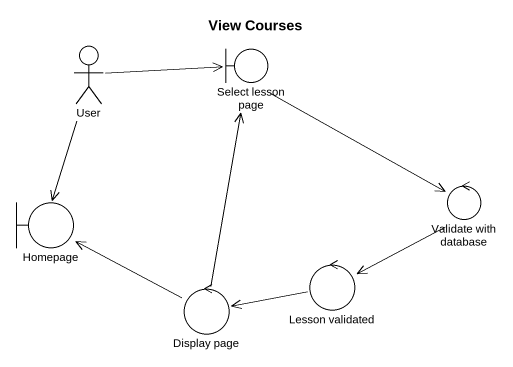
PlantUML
@startuml
title View Courses
actor User
boundary "Select lesson page" as Select_lesson_page
control "Validate with database" as Validate_with_database
boundary Homepage
control "Lesson validated" as Lesson_validated
control "Display page" as Display_page
User -right-> Select_lesson_page
User --> Homepage
Select_lesson_page --> Validate_with_database
Validate_with_database -left-> Lesson_validated
Lesson_validated -left-> Display_page
Display_page -up-> Select_lesson_page
Display_page -left-> Homepage
@enduml
